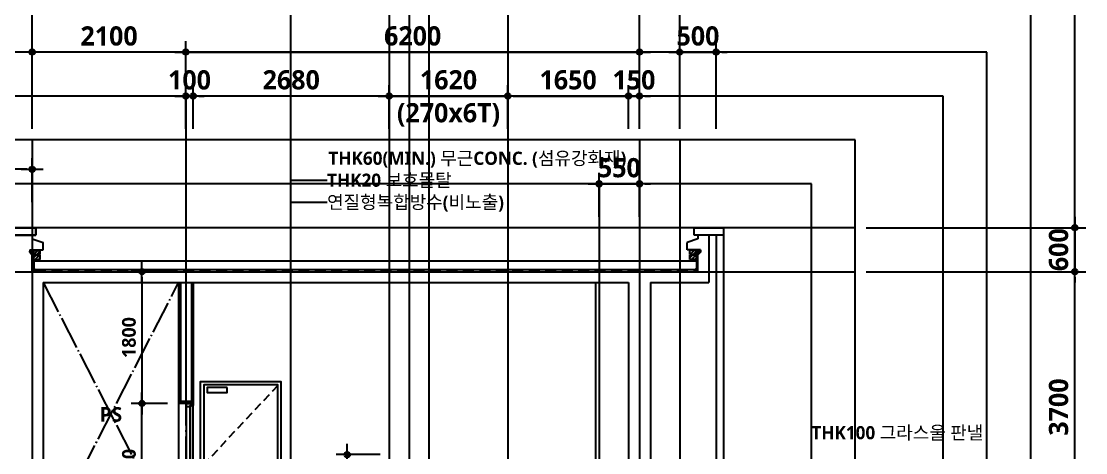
# Model space of a CAD drawing. Header units: millimetres. Extents: x 0 to 356400, y 0 to 68257.
# Drawn here: x 110275 to 124825, y 53227 to 59121 of the extents above; entities that cross this region are included whole.
import ezdxf
from ezdxf.enums import TextEntityAlignment as Align

# ---------------------------------------------------------------- set-up
doc = ezdxf.new("R2010")
doc.units = ezdxf.units.MM
doc.header["$LTSCALE"] = 75
for name, pattern in [('CEN', [62, 60, -1, 0, -1]), ('HID', [2.3, 1.5, -0.8]), ('STD_HIDDEN', [3, 2, -1]), ('STD_SHAFT', [7.3, 6, -0.5, 0.3, -0.5])]:
    doc.linetypes.add(name, pattern=pattern)
doc.layers.get('Defpoints').update_dxf_attribs({"color": 161})
for name, color, linetype in [('A-ANNO-LEAD', 4, 'Continuous'), ('A-ANNO-TEXT1', 7, 'Continuous'), ('A-CEN', 1, 'CEN'), ('A-DETL-WPRO-TYP2', 5, 'STD_HIDDEN'), ('A-DOOR', 4, 'Continuous'), ('A-FLOR-GW', 6, 'Continuous'), ('A-FLOR-OPEN-BELO', 6, 'STD_SHAFT'), ('A-PS-HID', 5, 'HID'), ('A-SECT-DOOR', 8, 'Continuous'), ('A-SECT-ELEV', 8, 'Continuous'), ('A-SECT-MATR1', 4, 'Continuous'), ('A-SECT-MATR2-PAT', 8, 'Continuous'), ('A-ST-AXIS-CEN', 252, 'CEN'), ('A-ST-AXIS-DIM', 7, 'Continuous'), ('A-ST-CONC', 2, 'Continuous'), ('A-WALL-DRY1', 7, 'Continuous'), ('A-WALL-MASN', 3, 'Continuous'), ('A-WALL-MASN-PAT1', 8, 'Continuous'), ('BW', 3, 'Continuous'), ('COL', 2, 'Continuous')]:
    doc.layers.add(name, color=color, linetype=linetype)
doc.layers.add('G(그리드1)', color=185, linetype='Continuous', plot=False)
doc.layers.add('G(그리드2)', color=235, linetype='Continuous', plot=False)
doc.styles.add('2020음성 1차', font='NanumGothicBold.ttf')
doc.styles.add('SH_대대리576', font='')
doc.styles.add('SH_진천_나눔', font='NanumGothicBold.ttf')
doc.styles.get('SH_대대리576').set_extended_font_data('NanumGothic', bold=True)
doc.dimstyles.new('SHP 75', dxfattribs={"dimscale": 75, "dimtxt": 3.5, "dimasz": 1, "dimexe": 2, "dimexo": 2, "dimgap": 1, "dimtad": 1, "dimdec": 0, "dimzin": 0, "dimdsep": 46, "dimtxsty": 'SH_대대리576', "dimblk": 'DIMDOT', "dimcen": 0.09, "dimclrd": 256, "dimclre": 256, "dimclrt": 3, "dimadec": 0, "dimazin": 1, "dimtfac": 1, "dimtdec": 0, "dimtix": 1, "dimtmove": 2, "dimatfit": 0, "dimldrblk": 'DIMDOT', "dimfxl": 1, "dimtfillclr": 3, "dimtolj": 1, "dimtzin": 0, "dimlwd": -1, "dimlwe": -1, "dimarcsym": 0})
doc.dimstyles.new('SHP 75 (in)', dxfattribs={"dimscale": 75, "dimtxt": 2.5, "dimasz": 1, "dimexe": 2, "dimexo": 2, "dimgap": 1, "dimtad": 1, "dimdec": 0, "dimzin": 0, "dimdsep": 46, "dimtxsty": 'SH_대대리576', "dimblk": 'DIMDOT', "dimblk1": 'NONE', "dimblk2": 'DIMDOT', "dimcen": 0.09, "dimclrd": 256, "dimclre": 256, "dimclrt": 3, "dimadec": 0, "dimazin": 1, "dimtfac": 1, "dimtdec": 0, "dimtix": 1, "dimtmove": 2, "dimatfit": 0, "dimldrblk": 'DIMDOT', "dimfxl": 1, "dimtfillclr": 3, "dimtolj": 1, "dimtzin": 0, "dimlwd": -1, "dimlwe": -1, "dimarcsym": 0})

# ---------------------------------------------------------------- blocks, each defined once
blk = doc.blocks.new('DIMDOT')
at = {"color": 0}
blk.add_line((-2, 0), (2, 0), dxfattribs=at)
for radius in [0.5, 0.25]:
    blk.add_circle((0, 0), radius, dxfattribs=at)
blk = doc.blocks.new('*D1398')
at = {"layer": 'A-ST-AXIS-DIM'}
for p, q in [((110425, 57650), (110425, 59450)), ((118725, 57650), (118725, 59450)), ((110500, 59300), (118650, 59300))]:
    blk.add_line(p, q, dxfattribs=at)
at = {"layer": 'Defpoints', "color": 0}
for p in [(118725, 59300), (110425, 57500), (118725, 57500)]:
    blk.add_point(p, dxfattribs=at)
at = {"layer": 'A-ST-AXIS-DIM', "linetype": 'ByBlock', "xscale": 75, "yscale": 75, "zscale": 75, "rotation": 180}
blk.add_blockref('DIMDOT', (110425, 59300), dxfattribs=at)
at = {"layer": 'A-ST-AXIS-DIM', "linetype": 'ByBlock', "xscale": 75, "yscale": 75, "zscale": 75}
blk.add_blockref('DIMDOT', (118725, 59300), dxfattribs=at)
at = {"layer": 'A-ST-AXIS-DIM', "color": 3, "insert": (114575, 59520), "char_height": 262.5, "attachment_point": 5, "style": 'SH_대대리576'}
blk.add_mtext('\\A1;8300', dxfattribs=at)
blk = doc.blocks.new('*D1399')
at = {"layer": 'A-ST-AXIS-DIM'}
for p, q in [((110425, 57650), (110425, 58850)), ((112525, 57650), (112525, 58850)), ((112450, 58700), (110500, 58700))]:
    blk.add_line(p, q, dxfattribs=at)
at = {"layer": 'Defpoints', "color": 0}
for p in [(110425, 58700), (110425, 57500), (112525, 57500)]:
    blk.add_point(p, dxfattribs=at)
at = {"layer": 'A-ST-AXIS-DIM', "linetype": 'ByBlock', "xscale": 75, "yscale": 75, "zscale": 75, "rotation": 180}
blk.add_blockref('DIMDOT', (110425, 58700), dxfattribs=at)
at = {"layer": 'A-ST-AXIS-DIM', "linetype": 'ByBlock', "xscale": 75, "yscale": 75, "zscale": 75}
blk.add_blockref('DIMDOT', (112525, 58700), dxfattribs=at)
at = {"layer": 'A-ST-AXIS-DIM', "color": 3, "insert": (111475, 58919), "char_height": 262.5, "attachment_point": 5, "style": 'SH_대대리576'}
blk.add_mtext('\\A1;2100', dxfattribs=at)
blk = doc.blocks.new('*D1400')
at = {"layer": 'A-ST-AXIS-DIM'}
for p, q in [((112525, 57650), (112525, 58850)), ((118725, 57650), (118725, 58850)), ((112600, 58700), (118650, 58700))]:
    blk.add_line(p, q, dxfattribs=at)
at = {"layer": 'Defpoints', "color": 0}
for p in [(118725, 58700), (112525, 57500), (118725, 57500)]:
    blk.add_point(p, dxfattribs=at)
at = {"layer": 'A-ST-AXIS-DIM', "linetype": 'ByBlock', "xscale": 75, "yscale": 75, "zscale": 75, "rotation": 180}
blk.add_blockref('DIMDOT', (112525, 58700), dxfattribs=at)
at = {"layer": 'A-ST-AXIS-DIM', "linetype": 'ByBlock', "xscale": 75, "yscale": 75, "zscale": 75}
blk.add_blockref('DIMDOT', (118725, 58700), dxfattribs=at)
at = {"layer": 'A-ST-AXIS-DIM', "color": 3, "insert": (115625, 58919.85973), "char_height": 262.5, "attachment_point": 5, "style": 'SH_대대리576'}
blk.add_mtext('\\A1;6200', dxfattribs=at)
blk = doc.blocks.new('*D1401')
at = {"layer": 'A-ST-AXIS-DIM'}
for p, q in [((118725, 57650), (118725, 59450)), ((119275, 57650), (119275, 59450)), ((118650, 59300), (118575, 59300)), ((119275, 59300), (118725, 59300)), ((119350, 59300), (119425, 59300))]:
    blk.add_line(p, q, dxfattribs=at)
at = {"layer": 'Defpoints', "color": 0}
for p in [(118725, 59300), (118725, 57500), (119275, 57500)]:
    blk.add_point(p, dxfattribs=at)
at = {"layer": 'A-ST-AXIS-DIM', "linetype": 'ByBlock', "xscale": 75, "yscale": 75, "zscale": 75}
blk.add_blockref('DIMDOT', (118725, 59300), dxfattribs=at)
at = {"layer": 'A-ST-AXIS-DIM', "linetype": 'ByBlock', "xscale": 75, "yscale": 75, "zscale": 75, "rotation": 180}
blk.add_blockref('DIMDOT', (119275, 59300), dxfattribs=at)
at = {"layer": 'A-ST-AXIS-DIM', "color": 3, "insert": (119000, 59519), "char_height": 262.5, "attachment_point": 5, "style": 'SH_대대리576'}
blk.add_mtext('\\A1;550', dxfattribs=at)
blk = doc.blocks.new('*D1402')
at = {"layer": 'A-ST-AXIS-DIM'}
for p, q in [((106775, 57650), (106775, 59450)), ((110425, 57650), (110425, 59450)), ((110350, 59300), (106850, 59300))]:
    blk.add_line(p, q, dxfattribs=at)
at = {"layer": 'Defpoints', "color": 0}
for p in [(106775, 59300), (106775, 57500), (110425, 57500)]:
    blk.add_point(p, dxfattribs=at)
at = {"layer": 'A-ST-AXIS-DIM', "linetype": 'ByBlock', "xscale": 75, "yscale": 75, "zscale": 75, "rotation": 180}
blk.add_blockref('DIMDOT', (106775, 59300), dxfattribs=at)
at = {"layer": 'A-ST-AXIS-DIM', "linetype": 'ByBlock', "xscale": 75, "yscale": 75, "zscale": 75}
blk.add_blockref('DIMDOT', (110425, 59300), dxfattribs=at)
at = {"layer": 'A-ST-AXIS-DIM', "color": 3, "insert": (108600, 59520), "char_height": 262.5, "attachment_point": 5, "style": 'SH_대대리576'}
blk.add_mtext('\\A1;3650', dxfattribs=at)
blk = doc.blocks.new('*D1403')
at = {"layer": 'A-ST-AXIS-DIM'}
for p, q in [((115305, 57650), (115305, 58250)), ((116925, 57650), (116925, 58250)), ((115230, 58100), (115155, 58100)), ((115305, 58100), (116925, 58100)), ((117000, 58100), (117075, 58100))]:
    blk.add_line(p, q, dxfattribs=at)
at = {"layer": 'Defpoints', "color": 0}
for p in [(116925, 58100), (115305, 57500), (116925, 57500)]:
    blk.add_point(p, dxfattribs=at)
at = {"layer": 'A-ST-AXIS-DIM', "linetype": 'ByBlock', "xscale": 75, "yscale": 75, "zscale": 75}
blk.add_blockref('DIMDOT', (115305, 58100), dxfattribs=at)
at = {"layer": 'A-ST-AXIS-DIM', "linetype": 'ByBlock', "xscale": 75, "yscale": 75, "zscale": 75, "rotation": 180}
blk.add_blockref('DIMDOT', (116925, 58100), dxfattribs=at)
at = {"layer": 'A-ST-AXIS-DIM', "color": 3, "char_height": 262.5, "attachment_point": 5, "style": 'SH_대대리576'}
for s, insert in [('\\A1;1620', (116115, 58320)), ('\\A1;(270x6T)', (116115, 57843))]:
    blk.add_mtext(s, dxfattribs=dict(at, insert=insert))
blk = doc.blocks.new('*D1404')
at = {"layer": 'A-ST-AXIS-DIM'}
for p, q in [((116925, 57650), (116925, 58250)), ((118575, 57650), (118575, 58250)), ((117000, 58100), (118500, 58100))]:
    blk.add_line(p, q, dxfattribs=at)
at = {"layer": 'Defpoints', "color": 0}
for p in [(118575, 58100), (116925, 57500), (118575, 57500)]:
    blk.add_point(p, dxfattribs=at)
at = {"layer": 'A-ST-AXIS-DIM', "linetype": 'ByBlock', "xscale": 75, "yscale": 75, "zscale": 75, "rotation": 180}
blk.add_blockref('DIMDOT', (116925, 58100), dxfattribs=at)
at = {"layer": 'A-ST-AXIS-DIM', "linetype": 'ByBlock', "xscale": 75, "yscale": 75, "zscale": 75}
blk.add_blockref('DIMDOT', (118575, 58100), dxfattribs=at)
at = {"layer": 'A-ST-AXIS-DIM', "color": 3, "insert": (117750, 58320), "char_height": 262.5, "attachment_point": 5, "style": 'SH_대대리576'}
blk.add_mtext('\\A1;1650', dxfattribs=at)
blk = doc.blocks.new('*D1405')
at = {"layer": 'A-ST-AXIS-DIM'}
for p, q in [((112625, 57650), (112625, 58250)), ((115305, 57650), (115305, 58250)), ((115230, 58100), (112700, 58100))]:
    blk.add_line(p, q, dxfattribs=at)
at = {"layer": 'Defpoints', "color": 0}
for p in [(112625, 58100), (112625, 57500), (115305, 57500)]:
    blk.add_point(p, dxfattribs=at)
at = {"layer": 'A-ST-AXIS-DIM', "linetype": 'ByBlock', "xscale": 75, "yscale": 75, "zscale": 75, "rotation": 180}
blk.add_blockref('DIMDOT', (112625, 58100), dxfattribs=at)
at = {"layer": 'A-ST-AXIS-DIM', "linetype": 'ByBlock', "xscale": 75, "yscale": 75, "zscale": 75}
blk.add_blockref('DIMDOT', (115305, 58100), dxfattribs=at)
at = {"layer": 'A-ST-AXIS-DIM', "color": 3, "insert": (113965, 58320), "char_height": 262.5, "attachment_point": 5, "style": 'SH_대대리576'}
blk.add_mtext('\\A1;2680', dxfattribs=at)
blk = doc.blocks.new('*D1406')
at = {"layer": 'A-ST-AXIS-DIM'}
for p, q in [((112525, 57650), (112525, 58250)), ((112625, 57650), (112625, 58250)), ((112450, 58100), (112375, 58100)), ((112525, 58100), (112625, 58100)), ((112700, 58100), (112775, 58100))]:
    blk.add_line(p, q, dxfattribs=at)
at = {"layer": 'Defpoints', "color": 0}
for p in [(112625, 58100), (112525, 57500), (112625, 57500)]:
    blk.add_point(p, dxfattribs=at)
at = {"layer": 'A-ST-AXIS-DIM', "linetype": 'ByBlock', "xscale": 75, "yscale": 75, "zscale": 75}
blk.add_blockref('DIMDOT', (112525, 58100), dxfattribs=at)
at = {"layer": 'A-ST-AXIS-DIM', "linetype": 'ByBlock', "xscale": 75, "yscale": 75, "zscale": 75, "rotation": 180}
blk.add_blockref('DIMDOT', (112625, 58100), dxfattribs=at)
at = {"layer": 'A-ST-AXIS-DIM', "color": 3, "insert": (112575, 58319), "char_height": 262.5, "attachment_point": 5, "style": 'SH_대대리576'}
blk.add_mtext('\\A1;100', dxfattribs=at)
blk = doc.blocks.new('*D1408')
at = {"layer": 'A-ST-AXIS-DIM'}
for p, q in [((118575, 57650), (118575, 58250)), ((118725, 57650), (118725, 58250)), ((118500, 58100), (118425, 58100)), ((118725, 58100), (118575, 58100)), ((118800, 58100), (118875, 58100))]:
    blk.add_line(p, q, dxfattribs=at)
at = {"layer": 'Defpoints', "color": 0}
for p in [(118575, 58100), (118575, 57500), (118725, 57500)]:
    blk.add_point(p, dxfattribs=at)
at = {"layer": 'A-ST-AXIS-DIM', "linetype": 'ByBlock', "xscale": 75, "yscale": 75, "zscale": 75}
blk.add_blockref('DIMDOT', (118575, 58100), dxfattribs=at)
at = {"layer": 'A-ST-AXIS-DIM', "linetype": 'ByBlock', "xscale": 75, "yscale": 75, "zscale": 75, "rotation": 180}
blk.add_blockref('DIMDOT', (118725, 58100), dxfattribs=at)
at = {"layer": 'A-ST-AXIS-DIM', "color": 3, "insert": (118650, 58319), "char_height": 262.5, "attachment_point": 5, "style": 'SH_대대리576'}
blk.add_mtext('\\A1;150', dxfattribs=at)
blk = doc.blocks.new('*D1758')
at = {"layer": 'A-ST-AXIS-DIM'}
for p, q in [((121825, 55700), (124825, 55700)), ((124675, 52075), (124675, 55625)), ((121825, 52000), (124825, 52000))]:
    blk.add_line(p, q, dxfattribs=at)
at = {"layer": 'Defpoints', "color": 0}
for p in [(121675, 55700), (124675, 55700), (121675, 52000)]:
    blk.add_point(p, dxfattribs=at)
at = {"layer": 'A-ST-AXIS-DIM', "linetype": 'ByBlock', "xscale": 75, "yscale": 75, "zscale": 75}
for p, rotation in [((124675, 55700), 90), ((124675, 52000), 270)]:
    blk.add_blockref('DIMDOT', p, dxfattribs=dict(at, rotation=rotation))
at = {"layer": 'A-ST-AXIS-DIM', "color": 3, "insert": (124455.14027, 53850), "char_height": 262.5, "attachment_point": 5, "rotation": 90, "style": 'SH_진천_나눔'}
blk.add_mtext('\\A1;3700', dxfattribs=at)
blk = doc.blocks.new('*D1759')
at = {"layer": 'A-ST-AXIS-DIM'}
for p, q in [((124675, 56375), (124675, 56450)), ((121825, 56300), (124825, 56300)), ((124675, 56300), (124675, 55700)), ((121825, 55700), (124825, 55700)), ((124675, 55625), (124675, 55550))]:
    blk.add_line(p, q, dxfattribs=at)
at = {"layer": 'Defpoints', "color": 0}
for p in [(121675, 56300), (121675, 55700), (124675, 55700)]:
    blk.add_point(p, dxfattribs=at)
at = {"layer": 'A-ST-AXIS-DIM', "linetype": 'ByBlock', "xscale": 75, "yscale": 75, "zscale": 75}
for p, rotation in [((124675, 56300), 270), ((124675, 55700), 90)]:
    blk.add_blockref('DIMDOT', p, dxfattribs=dict(at, rotation=rotation))
at = {"layer": 'A-ST-AXIS-DIM', "color": 3, "insert": (124455.14027, 56000), "char_height": 262.5, "attachment_point": 5, "rotation": 90, "style": 'SH_진천_나눔'}
blk.add_mtext('\\A1;600', dxfattribs=at)
blk = doc.blocks.new('*D1763')
at = {"layer": 'A-ST-AXIS-DIM'}
for p, q in [((115180, 53200), (114580, 53200)), ((114730, 53125), (114730, 52075)), ((115180, 52000), (114580, 52000))]:
    blk.add_line(p, q, dxfattribs=at)
at = {"layer": 'Defpoints', "color": 0}
for p in [(115330, 53200), (114730, 52000), (115330, 52000)]:
    blk.add_point(p, dxfattribs=at)
at = {"layer": 'A-ST-AXIS-DIM', "linetype": 'ByBlock', "xscale": 75, "yscale": 75, "zscale": 75}
for p, rotation in [((114730, 53200), 90), ((114730, 52000), 270)]:
    blk.add_blockref('DIMDOT', p, dxfattribs=dict(at, rotation=rotation))
at = {"layer": 'A-ST-AXIS-DIM', "color": 3, "insert": (114552, 52600), "char_height": 187.5, "attachment_point": 5, "rotation": 90, "style": 'SH_대대리576'}
blk.add_mtext('\\A1;1200', dxfattribs=at)
blk = doc.blocks.new('_None')
blk = doc.blocks.new('*D2251')
at = {"layer": 'A-ST-AXIS-DIM'}
for p, q in [((109225, 56650), (109225, 57250)), ((110425, 56650), (110425, 57250)), ((110350, 57100), (109300, 57100))]:
    blk.add_line(p, q, dxfattribs=at)
at = {"layer": 'Defpoints', "color": 0}
for p in [(109225, 57100), (109225, 56500), (110425, 56500)]:
    blk.add_point(p, dxfattribs=at)
at = {"layer": 'A-ST-AXIS-DIM', "linetype": 'ByBlock', "xscale": 75, "yscale": 75, "zscale": 75, "rotation": 180}
blk.add_blockref('DIMDOT', (109225, 57100), dxfattribs=at)
at = {"layer": 'A-ST-AXIS-DIM', "linetype": 'ByBlock', "xscale": 75, "yscale": 75, "zscale": 75}
blk.add_blockref('DIMDOT', (110425, 57100), dxfattribs=at)
at = {"layer": 'A-ST-AXIS-DIM', "color": 3, "insert": (109825, 57278), "char_height": 187.5, "attachment_point": 5, "style": 'SH_대대리576'}
blk.add_mtext('\\A1;1200', dxfattribs=at)
blk = doc.blocks.new('*D3940')
at = {"layer": 'A-ST-AXIS-DIM'}
for p, q in [((118175, 56450), (118175, 57050)), ((118725, 56450), (118725, 57050)), ((118100, 56900), (118025, 56900)), ((118175, 56900), (118725, 56900)), ((118800, 56900), (118875, 56900))]:
    blk.add_line(p, q, dxfattribs=at)
at = {"layer": 'Defpoints', "color": 0}
for p in [(118725, 56900), (118175, 56300), (118725, 56300)]:
    blk.add_point(p, dxfattribs=at)
at = {"layer": 'A-ST-AXIS-DIM', "linetype": 'ByBlock', "xscale": 75, "yscale": 75, "zscale": 75}
blk.add_blockref('DIMDOT', (118175, 56900), dxfattribs=at)
at = {"layer": 'A-ST-AXIS-DIM', "linetype": 'ByBlock', "xscale": 75, "yscale": 75, "zscale": 75, "rotation": 180}
blk.add_blockref('DIMDOT', (118725, 56900), dxfattribs=at)
at = {"layer": 'A-ST-AXIS-DIM', "color": 3, "insert": (118450, 57119), "char_height": 262.5, "attachment_point": 5, "style": 'SH_대대리576'}
blk.add_mtext('\\A1;550', dxfattribs=at)
blk = doc.blocks.new('*D4512')
at = {"layer": 'A-ST-AXIS-DIM'}
for p, q in [((119275, 57650), (119275, 58850)), ((119775, 57650), (119775, 58850)), ((119200, 58700), (119125, 58700)), ((119275, 58700), (119775, 58700)), ((119850, 58700), (119925, 58700))]:
    blk.add_line(p, q, dxfattribs=at)
at = {"layer": 'Defpoints', "color": 0}
for p in [(119775, 58700), (119275, 57500), (119775, 57500)]:
    blk.add_point(p, dxfattribs=at)
at = {"layer": 'A-ST-AXIS-DIM', "linetype": 'ByBlock', "xscale": 75, "yscale": 75, "zscale": 75}
blk.add_blockref('DIMDOT', (119275, 58700), dxfattribs=at)
at = {"layer": 'A-ST-AXIS-DIM', "linetype": 'ByBlock', "xscale": 75, "yscale": 75, "zscale": 75, "rotation": 180}
blk.add_blockref('DIMDOT', (119775, 58700), dxfattribs=at)
at = {"layer": 'A-ST-AXIS-DIM', "color": 3, "insert": (119525, 58919), "char_height": 262.5, "attachment_point": 5, "style": 'SH_대대리576'}
blk.add_mtext('\\A1;500', dxfattribs=at)
blk = doc.blocks.new('G$CCCBED016')
at = {"layer": 'A-CEN'}
for p, q in [((108, 1024), (108, 880)), ((38, 950), (162, 950))]:
    blk.add_line(p, q, dxfattribs=at)
at = {"layer": 'A-PS-HID'}
blk.add_lwpolyline([(45, 2145), (1055, 1065), (50, 40)], dxfattribs=at)
at = {"layer": 'A-SECT-DOOR'}
for p, q in [((108, 969), (255, 969)), ((143, 949), (227, 949))]:
    blk.add_line(p, q, dxfattribs=at)
for points in [[(45, 1065), (45, 2155), (1055, 2155), (1055, 2145), (1055, 950), (1055, 50), (1055, 0), (1100, 0), (1100, 2200), (0, 2200), (0, 0), (45, 0), (45, 50)], [(734, 2116), (1007, 2116), (1007, 2049), (734, 2049)], [(45, 50), (45, 0), (1055, 0), (1055, 50), (1040, 50)]]:
    blk.add_lwpolyline(points, close=True, dxfattribs=at)
for centre, radius, start, end in [((108, 950), 37.3, 22.9335, 359.0615), ((108, 949), 20, 90, 316.7922), ((160, 901), 51.4, 109.8674, 137.3123), ((228, 986), 37.2, 267.5801, 322.199), ((255, 966), 3, 13.277, 90), ((252, 966), 6.09, 339.5862, 13.277)]:
    blk.add_arc(centre, radius, start, end, dxfattribs=at)
blk = doc.blocks.new('G$C86F3DF4A')
at = {"layer": 'A-DOOR'}
for p, q in [((0, 1755), (0, 1800)), ((0, 0), (0, 1755)), ((47, 45), (47, 1770)), ((87, 30), (87, 1770)), ((90, 0), (90, 1770)), ((0, 45), (0, 0))]:
    blk.add_line(p, q, dxfattribs=at)
for points in [[(0, 1800), (90, 1800), (90, 1770), (47, 1770), (47, 1755), (0, 1755)], [(49, 30), (49, 1770), (87, 1770)], [(49, 30), (49, 1770), (87, 1770)], [(0, 0), (90, 0), (90, 30), (47, 30), (47, 45), (0, 45)]]:
    blk.add_lwpolyline(points, dxfattribs=at)
blk = doc.blocks.new('*D7715')
at = {"layer": 'A-ST-AXIS-DIM'}
for p, q in [((112275, 53900), (111775, 53900)), ((111925, 52175), (111925, 53825)), ((112275, 52100), (111775, 52100))]:
    blk.add_line(p, q, dxfattribs=at)
at = {"layer": 'Defpoints', "color": 0}
for p in [(111925, 53900), (112425, 53900), (112425, 52100)]:
    blk.add_point(p, dxfattribs=at)
at = {"layer": 'A-ST-AXIS-DIM', "linetype": 'ByBlock', "xscale": 75, "yscale": 75, "zscale": 75}
for p, rotation in [((111925, 53900), 90), ((111925, 52100), 270)]:
    blk.add_blockref('DIMDOT', p, dxfattribs=dict(at, rotation=rotation))
at = {"layer": 'A-ST-AXIS-DIM', "color": 3, "insert": (111747, 53000), "char_height": 187.5, "attachment_point": 5, "rotation": 90, "style": 'SH_대대리576'}
blk.add_mtext('\\A1;1800', dxfattribs=at)
blk = doc.blocks.new('*D7716')
at = {"layer": 'A-ST-AXIS-DIM'}
for p, q in [((112275, 55700), (111775, 55700)), ((111925, 55625), (111925, 53975)), ((112275, 53900), (111775, 53900))]:
    blk.add_line(p, q, dxfattribs=at)
at = {"layer": 'Defpoints', "color": 0}
for p in [(112425, 55700), (111925, 53900), (112425, 53900)]:
    blk.add_point(p, dxfattribs=at)
at = {"layer": 'A-ST-AXIS-DIM', "linetype": 'ByBlock', "xscale": 75, "yscale": 75, "zscale": 75}
for p, rotation in [((111925, 55700), 90), ((111925, 53900), 270)]:
    blk.add_blockref('DIMDOT', p, dxfattribs=dict(at, rotation=rotation))
at = {"layer": 'A-ST-AXIS-DIM', "color": 3, "insert": (111747, 54800), "char_height": 187.5, "attachment_point": 5, "rotation": 90, "style": 'SH_대대리576'}
blk.add_mtext('\\A1;1800', dxfattribs=at)

msp = doc.modelspace()

# ---------------------------------------------------------------- hatches: boundary and pattern name
at = {"layer": 'A-SECT-MATR2-PAT'}
h = msp.add_hatch(dxfattribs=at)
h.set_pattern_fill('ANSI37', color=256, scale=100, style=0)
h.set_pattern_definition([(45, (195811.553, 41477.569), (-8.8388348, 8.8388348), []), (135, (195811.553, 41477.569), (-8.8388348, -8.8388348), [])])
h.paths.add_polyline_path([(110423, 56000), (110390, 56000), (110390, 55974.2), (110423, 55941.2)])
h = msp.add_hatch(dxfattribs=at)
h.set_pattern_fill('ANSI37', color=256, scale=100, angle=180, style=0)
h.set_pattern_definition([(45, (194006.526, 41477.569), (-8.8388348, 8.8388348), []), (135, (194006.526, 41477.569), (-8.8388348, -8.8388348), [])])
h.paths.add_polyline_path([(119527, 56000), (119560, 56000), (119560, 55974.2), (119527, 55941.2)])
at = {"layer": 'A-WALL-MASN-PAT1'}
h = msp.add_hatch(dxfattribs=at)
h.set_pattern_fill('ANSI31', color=256, scale=10, style=0)
h.set_pattern_definition([(45, (-42088.39, 53508.037), (-22.45064, 22.45064), [])])
h.paths.add_polyline_path([(110535, 55991), (110445, 55991), (110445, 55934), (110535, 55934)])
h.paths.add_polyline_path([(110535, 55924), (110445, 55924), (110445, 55867), (110535, 55867)])
h = msp.add_hatch(dxfattribs=at)
h.set_pattern_fill('ANSI31', color=256, scale=10, angle=180, style=0)
h.set_pattern_definition([(45, (-43893.418, 53508.037), (-22.45064, 22.45064), [])])
h.paths.add_polyline_path([(119415, 55991), (119505, 55991), (119505, 55934), (119415, 55934)])
h.paths.add_polyline_path([(119415, 55924), (119505, 55924), (119505, 55867), (119415, 55867)])

# ---------------------------------------------------------------- linework, layer by layer
at = {"layer": 'A-ANNO-LEAD'}
for p, q in [((113955, 56950), (114455, 56950)), ((113955, 56650), (114455, 56650))]:
    msp.add_line(p, q, dxfattribs=at)
for points in [[(113955, 55850, 0, 48, 0), (113955, 55994, 0, 0, 0), (113955, 57250, 0, 0, 0), (114455, 57250, 0, 0, 0)], [(119875, 53500, 0, 46.9, 0), (120015.6, 53500, 0, 0, 0), (121075, 53500, 0, 0, 0)]]:
    msp.add_lwpolyline(points, format="xyseb", dxfattribs=at)
at = {"layer": 'A-CEN'}
for p, q in [((112525, 58100), (112525, 9200)), ((110425, 57500), (110425, 9200)), ((118725, 57500), (118725, 9200)), ((118175, 56900), (118175, 9200)), ((103775, 55700), (121675, 55700))]:
    msp.add_line(p, q, dxfattribs=at)
at = {"layer": 'A-DETL-WPRO-TYP2'}
for p, q in [((110433, 55931.2), (110390, 55974.2)), ((110433, 55931.2), (110433, 55744.1)), ((119517, 55931.2), (119560, 55974.2)), ((119517, 55931.2), (119517, 55744.1)), ((110462.1, 55715), (110433, 55744.1)), ((119487.9, 55715), (119517, 55744.1)), ((110462.1, 55715), (119487.9, 55715))]:
    msp.add_line(p, q, dxfattribs=at)
at = {"layer": 'A-FLOR-GW'}
for p, q in [((110475, 56300), (110075, 56300)), ((110175, 56200), (110475, 56200)), ((110475, 56200), (110475, 56300)), ((119475, 56200), (119475, 56300)), ((119475, 56300), (119875, 56300)), ((119875, 56200), (119475, 56200)), ((119775, 56200), (119775, 21200)), ((119875, 56300), (119875, 21100))]:
    msp.add_line(p, q, dxfattribs=at)
msp.add_lwpolyline([(110475, 56200), (110075, 56200), (110075, 56300), (110475, 56300)], close=True, dxfattribs=at)
at = {"layer": 'A-FLOR-OPEN-BELO'}
for p, q in [((110575, 51950), (112425, 55550)), ((110575, 55550), (112425, 51950))]:
    msp.add_line(p, q, dxfattribs=at)
at = {"layer": 'A-SECT-ELEV'}
for p, q in [((121675, 56300), (110475, 56300)), ((112425, 53900), (112425, 52100))]:
    msp.add_line(p, q, dxfattribs=at)
at = {"layer": 'A-SECT-MATR1'}
for p, q in [((110445, 55850), (119505, 55850)), ((110445, 55850), (110445, 55746.3)), ((110461.3, 55730), (110445, 55746.3)), ((110461.3, 55730), (119488.7, 55730)), ((119488.7, 55730), (119505, 55746.3)), ((119505, 55850), (119505, 55746.3)), ((118125, 55550), (118125, 50712.5))]:
    msp.add_line(p, q, dxfattribs=at)
at = {"layer": 'A-SECT-MATR2-PAT'}
for p, q in [((110423, 55941.2), (110423, 56000)), ((110423, 55941.2), (110423, 56000)), ((119527, 55941.2), (119527, 56000)), ((119527, 55941.2), (119527, 56000)), ((110463, 55700), (110425, 55738)), ((119487, 55700), (119525, 55738))]:
    msp.add_line(p, q, dxfattribs=at)
at = {"layer": 'A-ST-AXIS-CEN'}
msp.add_line((119275, 57500), (119275, 9200), dxfattribs=at)
at = {"layer": 'A-ST-AXIS-DIM'}
msp.add_line((119275, 58000), (119275, 59400), dxfattribs=at)
at = {"layer": 'A-ST-CONC'}
for p, q in [((110275, 56200), (110425, 56200)), ((110425, 56200), (110425, 56150)), ((119525, 56200), (119525, 56150)), ((119675, 56200), (119525, 56200)), ((119675, 56200), (119675, 55550)), ((110425, 56150), (110575, 56100)), ((110575, 56000), (110575, 56100)), ((119525, 56150), (119375, 56100)), ((119375, 56000), (119375, 56100)), ((110390, 56000), (110575, 56000)), ((110390, 56000), (110390, 55965)), ((110390, 55965), (110425, 55930.6)), ((110425, 55700), (110425, 55930.6)), ((119560, 56000), (119375, 56000)), ((119560, 55965), (119525, 55930.6)), ((119525, 55700), (119525, 55930.6)), ((119560, 56000), (119560, 55965)), ((110425, 55700), (119525, 55700)), ((110575, 55550), (110575, 51950)), ((110575, 55550), (118575, 55550)), ((118575, 55550), (118575, 50662.5)), ((118875, 55550), (118875, 41550)), ((118875, 55550), (119675, 55550))]:
    msp.add_line(p, q, dxfattribs=at)
at = {"layer": 'A-WALL-DRY1'}
for p, q in [((112425, 55550), (112425, 53900)), ((112437.5, 55550), (112437.5, 53912.5)), ((112450, 55550), (112450, 53925)), ((112600, 55550), (112600, 53925)), ((112612.5, 55550), (112612.5, 53912.5)), ((112625, 55550), (112625, 53900)), ((112625, 53900), (112425, 53900)), ((112612.5, 53912.5), (112437.5, 53912.5)), ((112600, 53925), (112450, 53925))]:
    msp.add_line(p, q, dxfattribs=at)
at = {"layer": 'A-WALL-MASN'}
for p, q in [((110445, 55991), (110535, 55991)), ((110445, 55934), (110445, 55991)), ((110445, 55934), (110535, 55934)), ((110445, 55867), (110445, 55924)), ((110445, 55924), (110535, 55924)), ((110535, 55934), (110535, 55991)), ((110535, 55867), (110535, 55924)), ((119505, 55991), (119415, 55991)), ((119415, 55934), (119415, 55991)), ((119505, 55934), (119415, 55934)), ((119415, 55867), (119415, 55924)), ((119505, 55924), (119415, 55924)), ((119505, 55934), (119505, 55991)), ((119505, 55867), (119505, 55924)), ((110445, 55867), (110535, 55867)), ((119505, 55867), (119415, 55867))]:
    msp.add_line(p, q, dxfattribs=at)
at = {"layer": 'BW'}
for p, q in [((110445, 55924), (110535, 55924)), ((119505, 55924), (119415, 55924))]:
    msp.add_line(p, q, dxfattribs=at)
at = {"layer": 'COL'}
for p, q in [((110390, 55965), (110390, 55980)), ((119560, 55965), (119560, 55980))]:
    msp.add_line(p, q, dxfattribs=at)
at = {"layer": 'G(그리드1)'}
for points in [[(124675, 59900), (98075, 59900), (98075, 6800), (124675, 6800)], [(124675, 59900), (100775, 59900), (100775, 6800), (124675, 6800)], [(124075, 59300), (101375, 59300), (101375, 7400), (124075, 7400)], [(123475, 58700), (101975, 58700), (101975, 8000), (123475, 8000)], [(122875, 58100), (102575, 58100), (102575, 8600), (122875, 8600)], [(121675, 57500), (103775, 57500), (103775, 9200), (121675, 9200)]]:
    msp.add_lwpolyline(points, close=True, dxfattribs=at)
at = {"layer": 'G(그리드2)'}
for p, q in [((113955, 59900), (113955, 7400)), ((115305, 59900), (115305, 7400)), ((115575, 59900), (115575, 7400)), ((115845, 59900), (115845, 7400)), ((116925, 59900), (116925, 7400))]:
    msp.add_line(p, q, dxfattribs=at)
msp.add_lwpolyline([(121075, 56900), (104375, 56900), (104375, 9800), (121075, 9800)], close=True, dxfattribs=at)

# ---------------------------------------------------------------- block references
at = {"xscale": -1}
msp.add_blockref('G$CCCBED016', (113825, 52000), dxfattribs=at)
msp.add_blockref('G$C86F3DF4A', (112535, 52100))

# ---------------------------------------------------------------- texts
at = {"layer": 'A-ANNO-TEXT1', "style": '2020음성 1차'}
for s, p in [('THK60(MIN.) 무근CONC. (섬유강화재)', (114473.4, 57250)), ('THK20 보호몰탈', (114455, 56950)), ('연질형복합방수(비노출)', (114455, 56650)), ('THK100 그라스울 판낼', (121075, 53500))]:
    msp.add_text(s, height=180, dxfattribs=at).set_placement(p, align=Align.MIDDLE_LEFT)
at = {"layer": 'A-ANNO-TEXT1', "style": 'SH_진천_나눔'}
msp.add_text('PS', height=200, dxfattribs=at).set_placement((111500, 53750), align=Align.MIDDLE_CENTER)

# ---------------------------------------------------------------- dimensions: what is measured, and where the dimension line sits
at = {"layer": 'A-ST-AXIS-DIM'}
for base, p1, p2, angle, picture, middle in [((106775, 59300), (110425, 57500), (106775, 57500), 180, '*D1402', (108600, 59519.9)), ((118725, 59300), (119275, 57500), (118725, 57500), 180, '*D1401', (119000, 59519.3)), ((110425, 58700), (112525, 57500), (110425, 57500), 180, '*D1399', (111475, 58919.3)), ((112625, 58100), (112525, 57500), (112625, 57500), 180, '*D1406', (112575, 58318.9)), ((112625, 58100), (115305, 57500), (112625, 57500), 0, '*D1405', (113965, 58319.9)), ((118575, 58100), (116925, 57500), (118575, 57500), 180, '*D1404', (117750, 58319.9)), ((118575, 58100), (118725, 57500), (118575, 57500), 0, '*D1408', (118650, 58319.3)), ((118725, 56900), (118175, 56300), (118725, 56300), 180, '*D3940', (118450, 57119.3))]:
    dim = msp.add_linear_dim(base=base, p1=p1, p2=p2, angle=angle, dimstyle='SHP 75', dxfattribs=at)
    dim.commit()
    dim.dimension.update_dxf_attribs({"geometry": picture, "text_midpoint": middle})
for base, p1, p2, picture, middle in [((118725, 59300), (110425, 57500), (118725, 57500), '*D1398', (114575, 59519.9)), ((118725, 58700), (112525, 57500), (118725, 57500), '*D1400', (115625, 58919.9)), ((119775, 58700), (119275, 57500), (119775, 57500), '*D4512', (119525, 58919.3))]:
    dim = msp.add_linear_dim(base=base, p1=p1, p2=p2, dimstyle='SHP 75', dxfattribs=at)
    dim.commit()
    dim.dimension.update_dxf_attribs({"geometry": picture, "text_midpoint": middle})
dim = msp.add_linear_dim(base=(116925, 58100), p1=(115305, 57500), p2=(116925, 57500), angle=180, text='<>\\X(270x6T)', dimstyle='SHP 75', dxfattribs=at)
dim.commit()
dim.dimension.update_dxf_attribs({"geometry": '*D1403', "text_midpoint": (116115, 58100)})
for base, p1, p2, angle, dimstyle, override, picture, middle in [((109225, 57100), (110425, 56500), (109225, 56500), 0, 'SHP 75 (in)', {"dimtxsty": 'SH_대대리576', "dimldrblk": 'DIMDOT'}, '*D2251', (109825, 57278.1)), ((124675, 55700), (121675, 56300), (121675, 55700), 90, 'SHP 75', {"dimtxsty": 'SH_진천_나눔', "dimldrblk": 'DIMDOT'}, '*D1759', (124455.1, 56000)), ((111925, 53900), (112425, 55700), (112425, 53900), 90, 'SHP 75 (in)', {"dimtxsty": 'SH_대대리576', "dimldrblk": 'DIMDOT'}, '*D7716', (111746.5, 54800)), ((124675, 55700), (121675, 52000), (121675, 55700), 270, 'SHP 75', {"dimtxsty": 'SH_진천_나눔', "dimldrblk": 'DIMDOT'}, '*D1758', (124455.1, 53850)), ((111925, 53900), (112425, 52100), (112425, 53900), 270, 'SHP 75 (in)', {"dimtxsty": 'SH_대대리576', "dimldrblk": 'DIMDOT'}, '*D7715', (111746.5, 53000)), ((114730, 52000), (115330, 53200), (115330, 52000), 90, 'SHP 75 (in)', {"dimtxsty": 'SH_대대리576', "dimldrblk": 'DIMDOT'}, '*D1763', (114551.9, 52600))]:
    dim = msp.add_linear_dim(base=base, p1=p1, p2=p2, angle=angle, dimstyle=dimstyle, override=override, dxfattribs=at)
    dim.commit()
    dim.dimension.update_dxf_attribs({"geometry": picture, "text_midpoint": middle})

doc.saveas('drawing.dxf')
